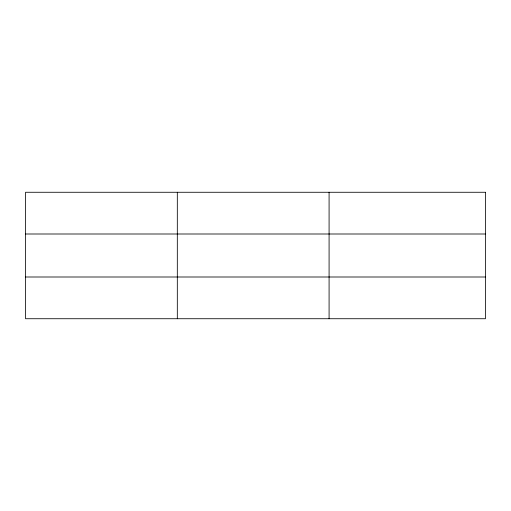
<?xml version="1.0" encoding="UTF-8"?>
<svg xmlns="http://www.w3.org/2000/svg" width="511" height="511" viewBox="0 0 511 511"><rect width="100%" height="100%" fill="white"/><g stroke="black" fill="none" stroke-linecap="round" stroke-linejoin="round"><path stroke-width="0.77" d="M177.317 192.27L177.317 318.73M329.084 192.27L329.084 318.73M25.55 234L485.45 234M25.55 277L485.45 277M485.45 192.27L485.45 318.73L25.55 318.73L25.55 192.27L485.45 192.27"/></g></svg>
